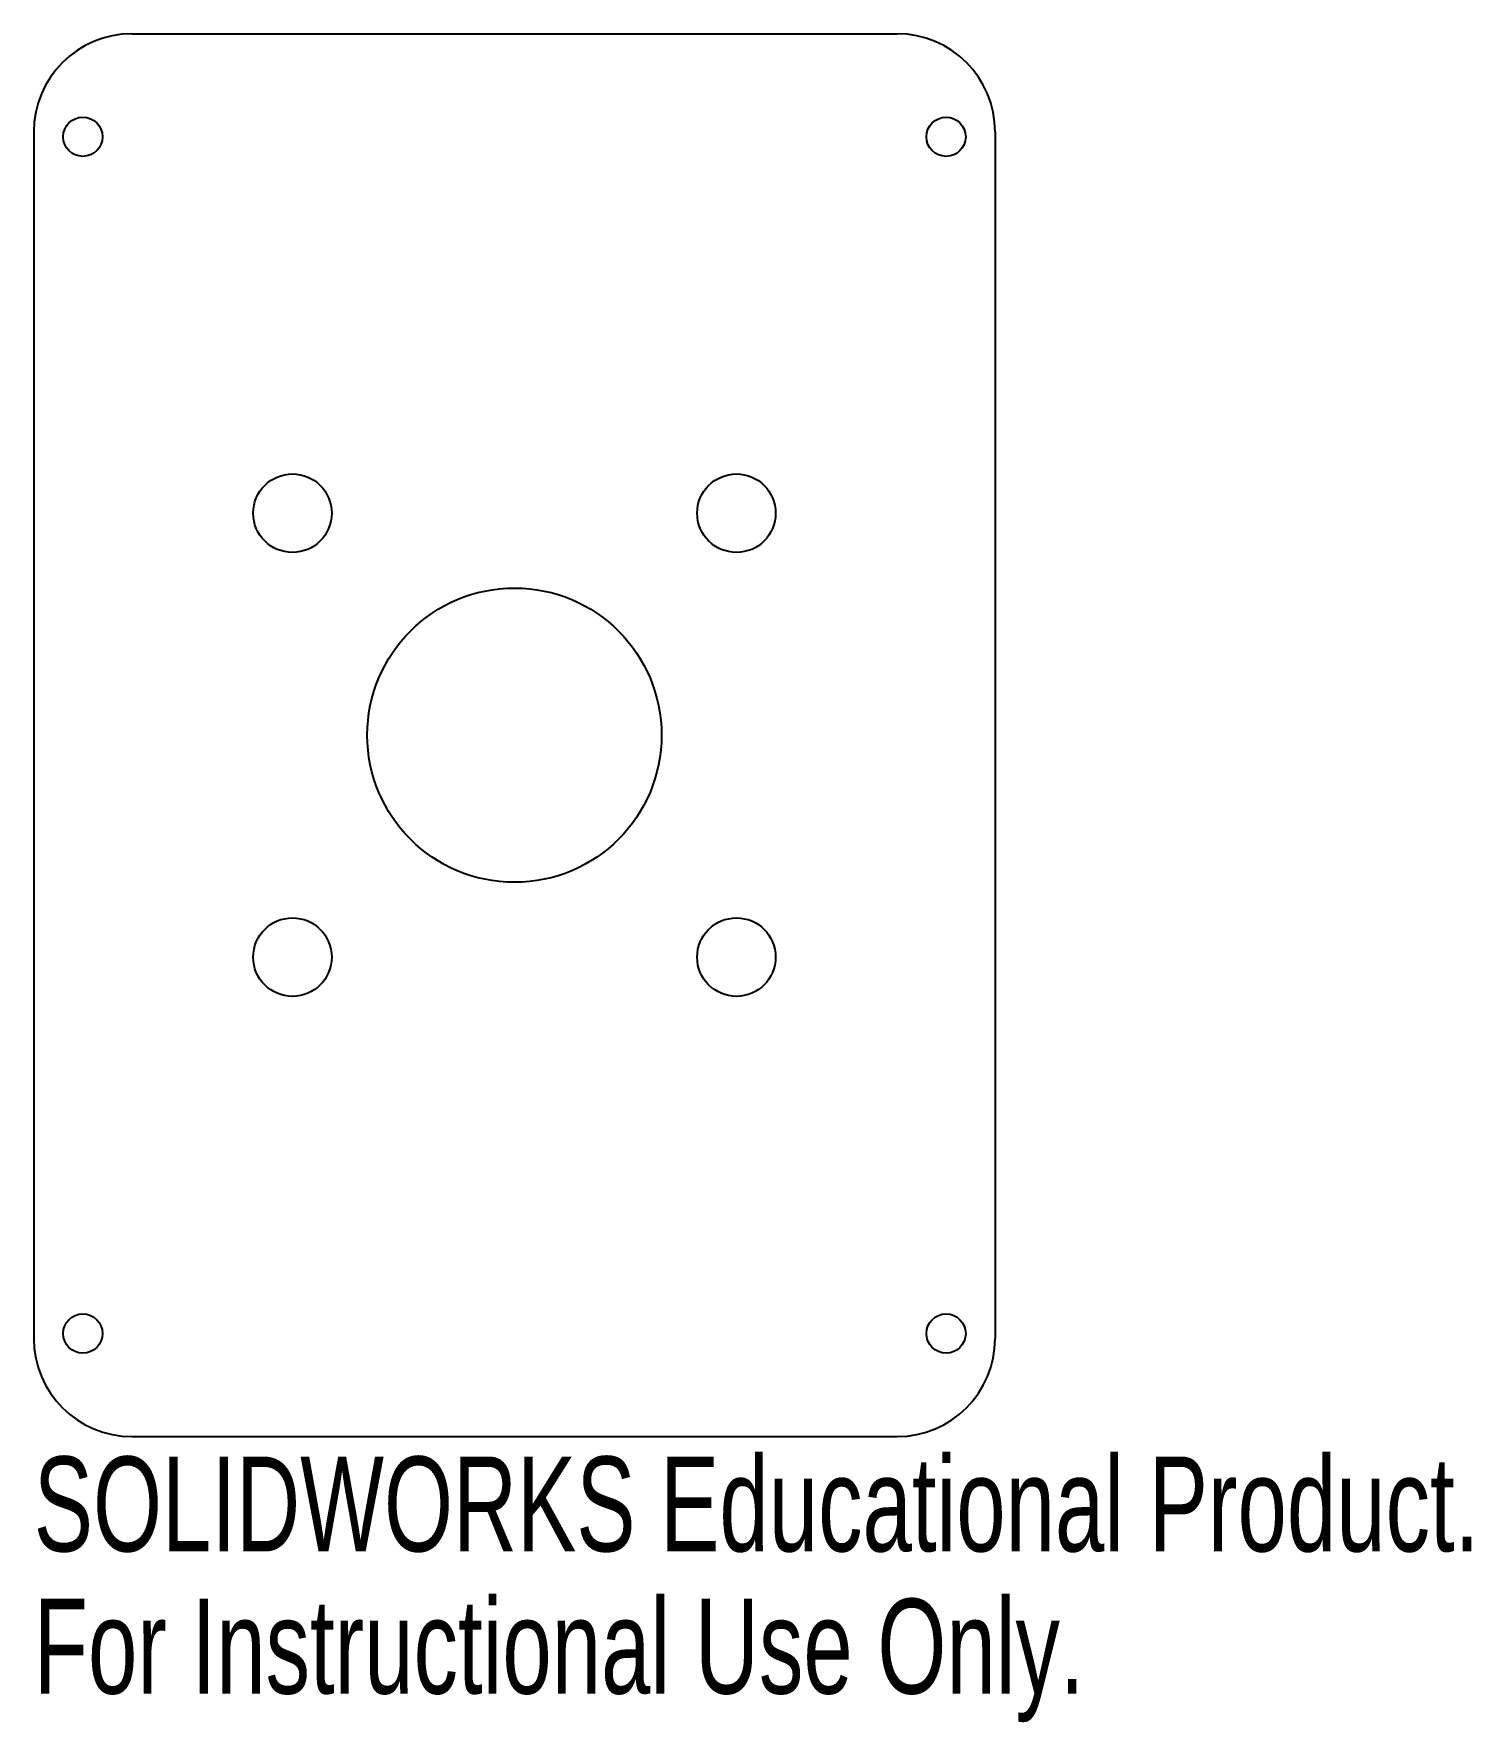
# Model space of a CAD drawing. Header units: millimetres. Extents: x -24.5 to 48.8, y -50.3 to 35.8.
import ezdxf

# ---------------------------------------------------------------- set-up
doc = ezdxf.new("R2010")
doc.units = ezdxf.units.MM
doc.styles.add('SLDTEXTSTYLE0', font='TXT', dxfattribs={"width": 0.7})

msp = doc.modelspace()

# ---------------------------------------------------------------- linework, layer by layer
at = {"color": 7, "linetype": 'Continuous', "lineweight": 25}
for p, q in [((-19.5, 35.75), (19.5, 35.75)), ((-24.5, 30.75), (-24.5, -30.75)), ((24.5, 30.75), (24.5, -30.75)), ((-19.5, -35.75), (19.5, -35.75))]:
    msp.add_line(p, q, dxfattribs=at)
for centre, radius in [((-22, 30.5), 1), ((22, 30.5), 1), ((-11.314, 11.314), 2), ((11.314, 11.314), 2), ((0, 0), 7.5), ((-11.314, -11.314), 2), ((11.314, -11.314), 2), ((-22, -30.5), 1), ((22, -30.5), 1)]:
    msp.add_circle(centre, radius, dxfattribs=at)
for centre, start, end in [((-19.5, 30.75), 90, 180), ((19.5, 30.75), 0, 90), ((-19.5, -30.75), 180, 270), ((19.5, -30.75), 270, 0)]:
    msp.add_arc(centre, 5, start, end, dxfattribs=at)

# ---------------------------------------------------------------- texts
at = {"color": 7, "linetype": 'Continuous', "char_height": 4.83362, "attachment_point": 1, "style": 'SLDTEXTSTYLE0'}
for s, insert in [('SOLIDWORKS Educational Product.', (-24.5, -36.77)), ('For Instructional Use Only.', (-24.5, -44.02))]:
    msp.add_mtext(s, dxfattribs=dict(at, insert=insert))

doc.saveas('drawing.dxf')
